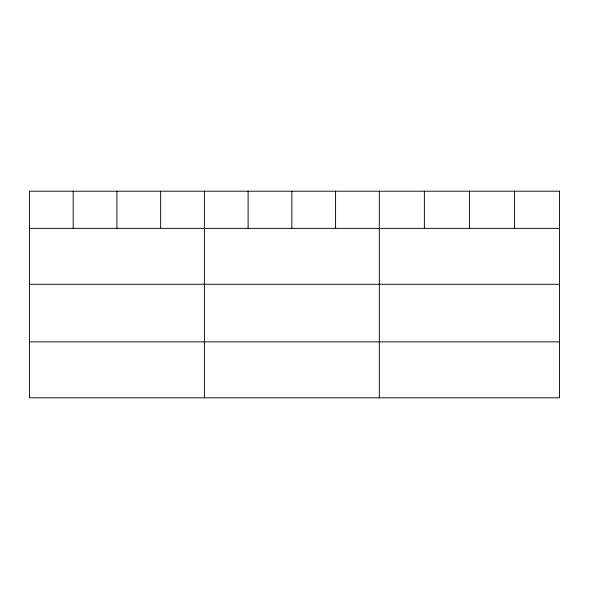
<?xml version="1.0" encoding="UTF-8"?>
<svg xmlns="http://www.w3.org/2000/svg" width="589" height="589" viewBox="0 0 589 589"><rect width="100%" height="100%" fill="white"/><g stroke="black" fill="none" stroke-linecap="round" stroke-linejoin="round"><path stroke-width="0.88" d="M29.45 228.348L559.55 228.348M29.45 284.266L559.55 284.266M29.45 341.878L559.55 341.878M514.491 191.204L514.491 228.348M469.433 191.204L469.433 228.348M424.374 191.204L424.374 228.348M379.316 191.204L379.316 397.796M335.583 191.204L335.583 228.348M291.849 191.204L291.849 228.348M248.116 191.204L248.116 228.348M204.383 191.204L204.383 397.796M160.65 191.204L160.65 228.348M116.916 191.204L116.916 228.348M73.183 191.204L73.183 228.348M559.55 191.204L29.45 191.204L29.45 397.796L559.55 397.796L559.55 191.204"/></g></svg>
